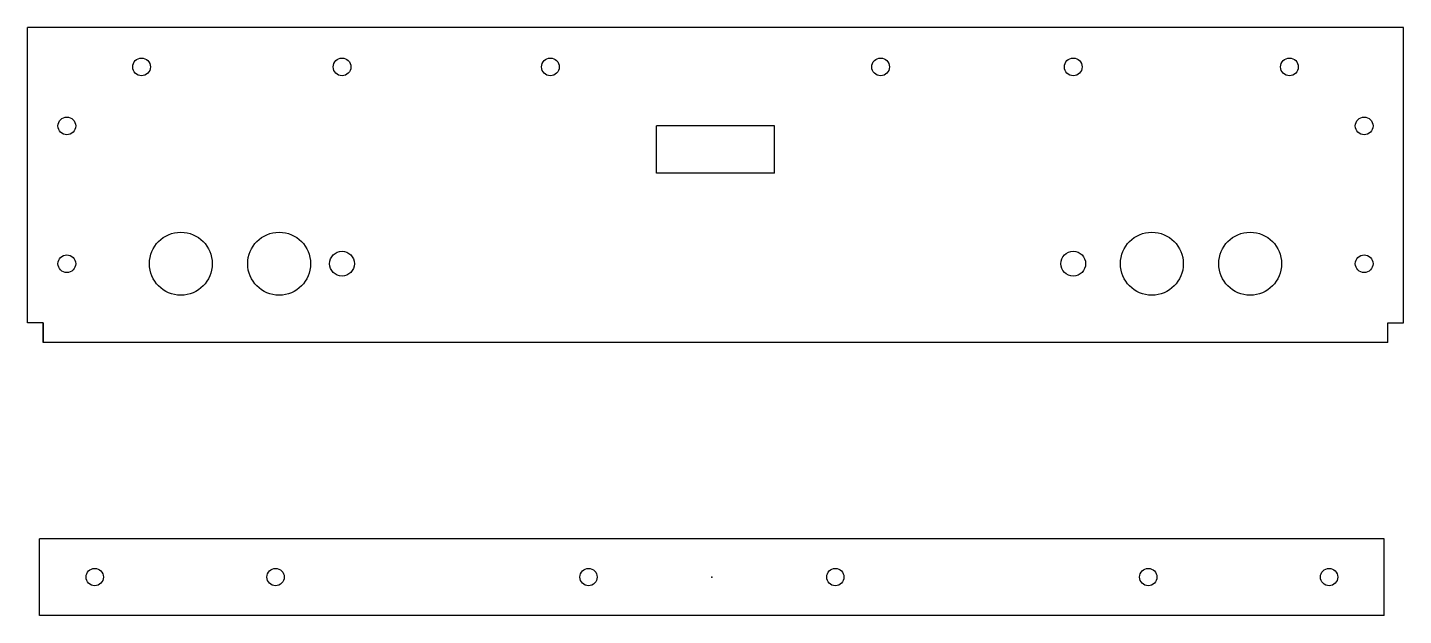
# Model space of a CAD drawing. Header units: millimetres. Extents: x -176 to 174, y -109 to 41.
import ezdxf

# ---------------------------------------------------------------- set-up
doc = ezdxf.new("R2010")
doc.units = ezdxf.units.MM
doc.header["$PDSIZE"] = -1

msp = doc.modelspace()

# ---------------------------------------------------------------- linework, layer by layer
at = {"color": 7, "linetype": 'Continuous'}
for p, q in [((174.09, 40.68), (-175.91, 40.68)), ((-175.91, -34.32), (-175.91, 40.68)), ((174.09, -34.32), (174.09, 40.68)), ((14.09, 15.68), (-15.91, 15.68)), ((-15.91, 3.68), (-15.91, 15.68)), ((14.09, 3.68), (14.09, 15.68)), ((14.09, 3.68), (-15.91, 3.68)), ((-171.91, -34.32), (-175.91, -34.32)), ((-171.91, -34.32), (-171.91, -39.32)), ((-171.91, -39.32), (-171.91, -34.32)), ((170.09, -39.32), (170.09, -34.32)), ((170.09, -34.32), (174.09, -34.32)), ((170.09, -39.32), (-171.91, -39.32)), ((169.18, -89.2), (-172.82, -89.2)), ((-172.82, -108.7), (-172.82, -89.2)), ((169.18, -108.7), (169.18, -89.2)), ((169.18, -108.7), (-172.82, -108.7))]:
    msp.add_line(p, q, dxfattribs=at)
for centre, radius in [((-146.91, 30.68), 2.25), ((-95.91, 30.68), 2.25), ((-42.91, 30.68), 2.25), ((41.09, 30.68), 2.25), ((90.09, 30.68), 2.25), ((145.09, 30.68), 2.25), ((-165.91, 15.68), 2.25), ((164.09, 15.68), 2.25), ((-136.91, -19.32), 8), ((-111.91, -19.32), 8), ((110.09, -19.32), 8), ((135.09, -19.32), 8), ((-165.91, -19.32), 2.25), ((-95.91, -19.32), 3.15), ((90.09, -19.32), 3.15), ((164.09, -19.32), 2.25), ((-158.82, -98.95), 2.2), ((-112.82, -98.95), 2.2), ((-33.21, -98.95), 2.2), ((29.57, -98.95), 2.2), ((109.18, -98.95), 2.2), ((155.18, -98.95), 2.2)]:
    msp.add_circle(centre, radius, dxfattribs=at)
msp.add_point((-1.82, -98.95), dxfattribs=at)
msp.add_point((-1.82, -98.95), dxfattribs=at)

doc.saveas('drawing.dxf')
